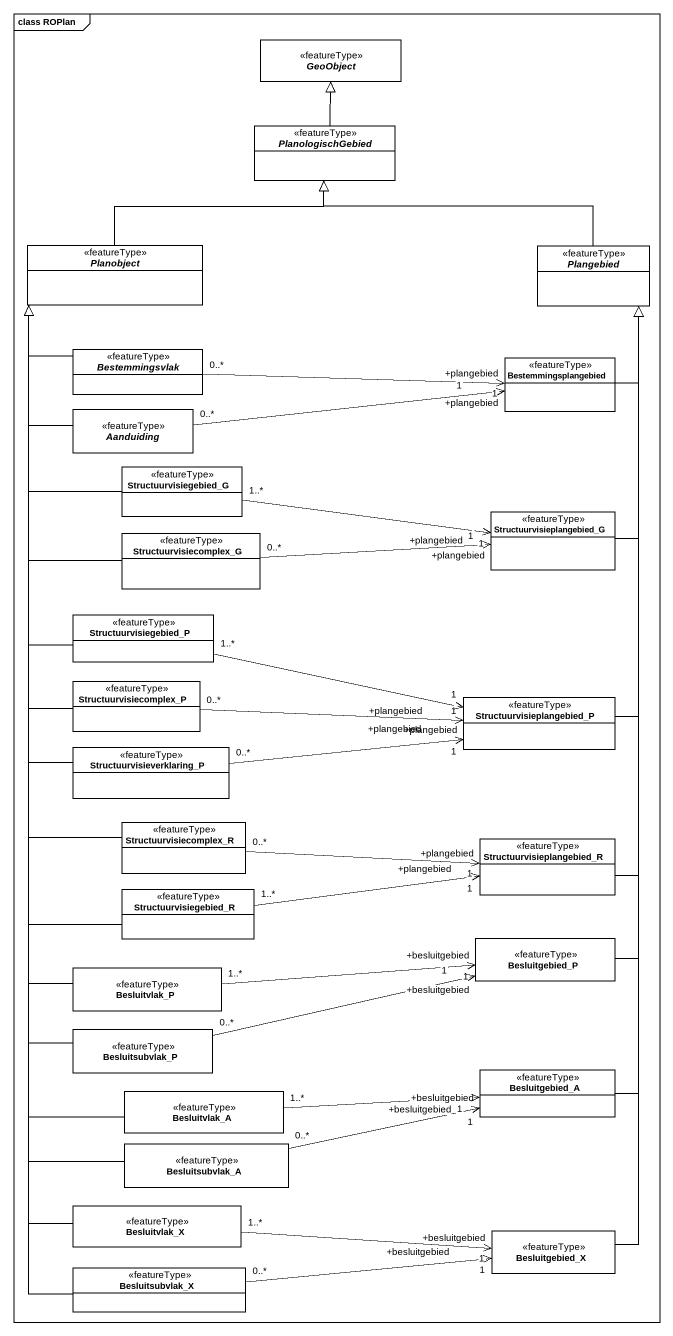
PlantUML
@startuml
mainframe class ROPlan
hide circle
hide empty members
abstract class GeoObject <<featureType>>
abstract class PlanologischGebied <<featureType>>
abstract class Planobject <<featureType>>
abstract class Plangebied <<featureType>>
abstract class Bestemmingsvlak <<featureType>>
class Bestemmingsplangebied <<featureType>>
abstract class Aanduiding <<featureType>>
class Structuurvisiegebied_G <<featureType>>
class Structuurvisieplangebied_G <<featureType>>
class Structuurvisiecomplex_G <<featureType>>
class Structuurvisiegebied_P <<featureType>>
class Structuurvisiecomplex_P <<featureType>>
class Structuurvisieplangebied_P <<featureType>>
class Structuurvisieverklaring_P <<featureType>>
class Structuurvisiecomplex_R <<featureType>>
class Structuurvisieplangebied_R <<featureType>>
class Structuurvisiegebied_R <<featureType>>
class Besluitgebied_P <<featureType>>
class Besluitvlak_P <<featureType>>
class Besluitsubvlak_P <<featureType>>
class Besluitvlak_A <<featureType>>
class Besluitgebied_A <<featureType>>
class Besluitsubvlak_A <<featureType>>
class Besluitvlak_X <<featureType>>
class Besluitgebied_X <<featureType>>
class Besluitsubvlak_X <<featureType>>
PlanologischGebied -up-|> GeoObject
Planobject -right-|> PlanologischGebied
Plangebied -left-|> PlanologischGebied
Bestemmingsvlak -up-|> Planobject
Bestemmingsvlak "0..*" -right-> "+plangebied\n1" Bestemmingsplangebied
Bestemmingsplangebied -up-|> Plangebied
Aanduiding -up-|> Planobject
Aanduiding "0..*" -right-> "+plangebied\n1" Bestemmingsplangebied
Structuurvisiegebied_G -up-|> Planobject
Structuurvisiegebied_G "1..*" -right-> "+plangebied\n1" Structuurvisieplangebied_G
Structuurvisieplangebied_G -up-|> Plangebied
Structuurvisiecomplex_G -up-|> Planobject
Structuurvisiecomplex_G "0..*" -right-> "+plangebied\n1" Structuurvisieplangebied_G
Structuurvisiegebied_P -up-|> Planobject
Structuurvisiegebied_P "1..*" -right-> "+plangebied\n1" Structuurvisieplangebied_P
Structuurvisiecomplex_P -up-|> Planobject
Structuurvisiecomplex_P "0..*" -right-> "+plangebied\n1" Structuurvisieplangebied_P
Structuurvisieplangebied_P -up-|> Plangebied
Structuurvisieverklaring_P -up-|> Planobject
Structuurvisieverklaring_P "0..*" -right-> "+plangebied\n1" Structuurvisieplangebied_P
Structuurvisiecomplex_R -up-|> Planobject
Structuurvisiecomplex_R "0..*" -right-> "+plangebied\n1" Structuurvisieplangebied_R
Structuurvisieplangebied_R -up-|> Plangebied
Structuurvisiegebied_R -up-|> Planobject
Structuurvisiegebied_R "1..*" -right-> "+plangebied\n1" Structuurvisieplangebied_R
Besluitgebied_P -up-|> Plangebied
Besluitvlak_P -up-|> Planobject
Besluitvlak_P "1..*" -right-> "+besluitgebied\n1" Besluitgebied_P
Besluitsubvlak_P -up-|> Planobject
Besluitsubvlak_P "0..*" -right-> "+besluitgebied\n1" Besluitgebied_P
Besluitvlak_A -up-|> Planobject
Besluitgebied_A -up-|> Plangebied
Besluitgebied_A "+besluitgebied\n1" <-left- "1..*" Besluitvlak_A
Besluitsubvlak_A -up-|> Planobject
Besluitsubvlak_A "0..*" -right-> "+besluitgebied\n1" Besluitgebied_A
Besluitvlak_X -up-|> Planobject
Besluitvlak_X "1..*" -right-> "+besluitgebied\n1" Besluitgebied_X
Besluitgebied_X -up-|> Plangebied
Besluitsubvlak_X -up-|> Planobject
Besluitsubvlak_X "0..*" -right-> "+besluitgebied\n1" Besluitgebied_X
@enduml
